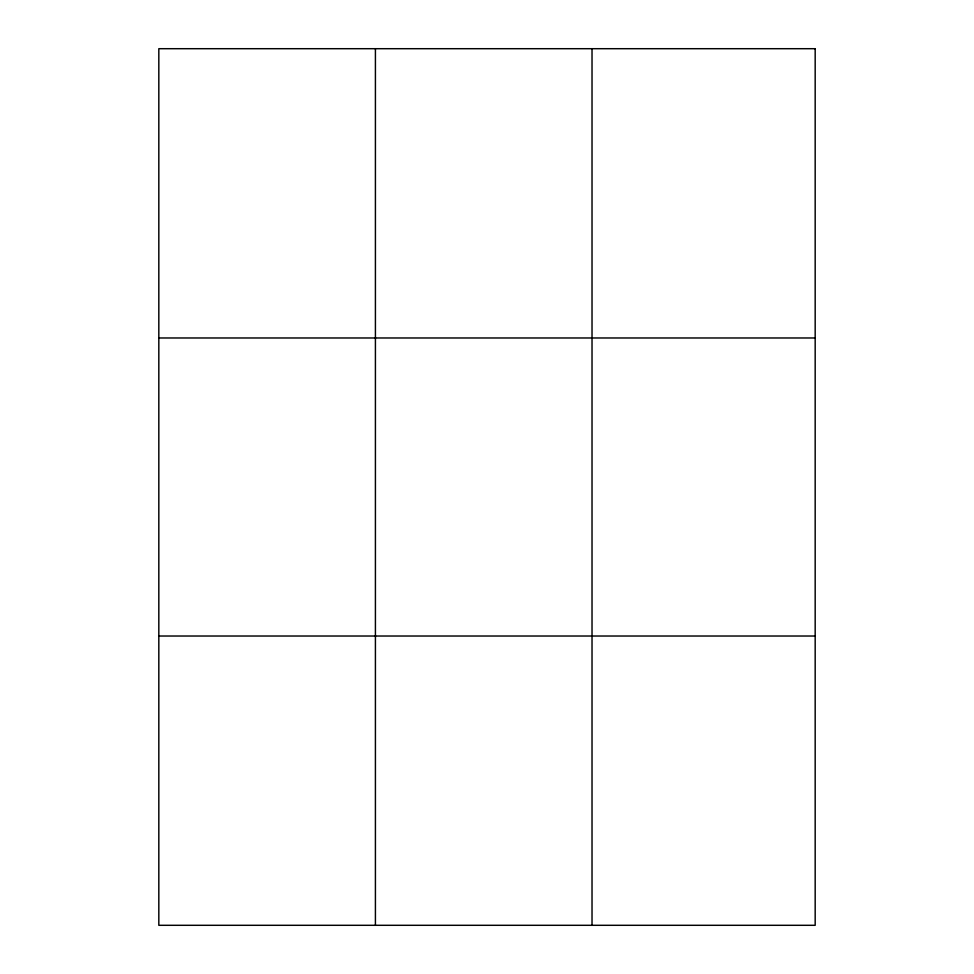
<?xml version="1.0" encoding="UTF-8"?>
<svg xmlns="http://www.w3.org/2000/svg" width="974" height="974" viewBox="0 0 974 974"><rect width="100%" height="100%" fill="white"/><g stroke="black" fill="none" stroke-linecap="round" stroke-linejoin="round"><path stroke-width="1.46" d="M375.416 925.3L375.416 48.7M592.022 925.3L592.022 48.7M158.823 337.978L815.177 337.978M158.823 636.022L815.177 636.022M815.177 48.7L815.177 925.3L158.823 925.3L158.823 48.7L815.177 48.7"/></g></svg>
